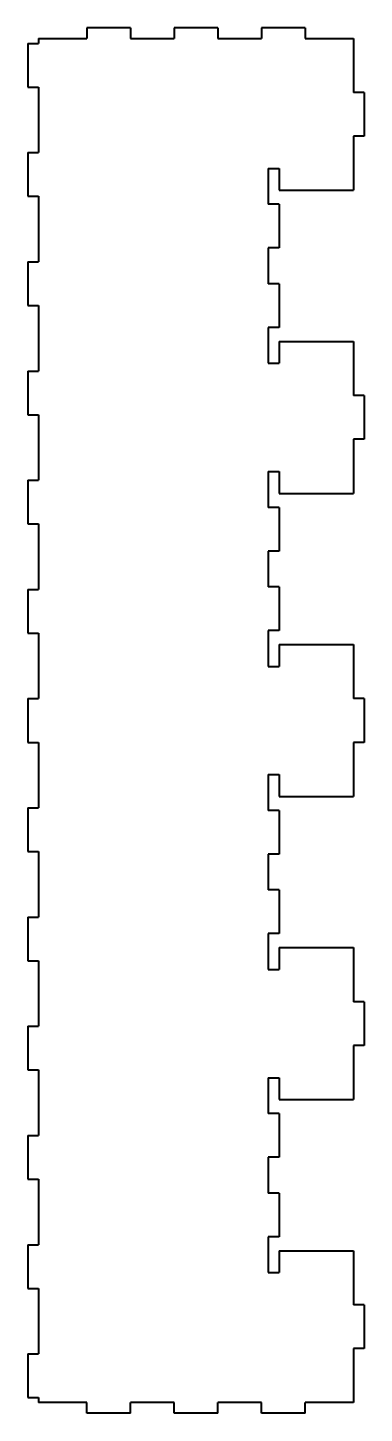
# Model space of a CAD drawing. Header units: inches. Extents: x -2.9 to 0.9, y -2.7 to 13.1.
import ezdxf

# ---------------------------------------------------------------- set-up
doc = ezdxf.new("R2010")
doc.units = ezdxf.units.IN
doc.header["$MEASUREMENT"] = 0
doc.layers.add('Visible', color=7, linetype='Continuous', lineweight=40)

msp = doc.modelspace()

# ---------------------------------------------------------------- linework, layer by layer
at = {"layer": 'Visible'}
for p, q in [((-2.8, 13.01), (-2.25, 13.01)), ((-2.8, 13.01), (-2.8, 12.955)), ((-1.75, 13.135), (-2.25, 13.135)), ((-2.25, 13.135), (-2.25, 13.01)), ((-1.75, 13.135), (-1.75, 13.01)), ((-1.75, 13.01), (-1.25, 13.01)), ((-0.75, 13.135), (-1.25, 13.135)), ((-1.25, 13.135), (-1.25, 13.01)), ((-0.75, 13.135), (-0.75, 13.01)), ((-0.75, 13.01), (-0.25, 13.01)), ((0.25, 13.135), (-0.25, 13.135)), ((-0.25, 13.135), (-0.25, 13.01)), ((0.25, 13.135), (0.25, 13.01)), ((0.25, 13.01), (0.8, 13.01)), ((0.8, 13.01), (0.8, 12.3925)), ((-2.925, 12.955), (-2.8, 12.955)), ((-2.925, 12.955), (-2.925, 12.455)), ((-2.925, 12.455), (-2.8, 12.455)), ((-2.8, 12.455), (-2.8, 11.705)), ((0.925, 12.3925), (0.8, 12.3925)), ((0.925, 12.3925), (0.925, 11.8925)), ((0.8, 11.8925), (0.8, 11.275)), ((0.925, 11.8925), (0.8, 11.8925)), ((-2.925, 11.705), (-2.8, 11.705)), ((-2.925, 11.705), (-2.925, 11.205)), ((-0.175, 11.525), (-0.175, 11.115)), ((-0.175, 11.525), (-0.05, 11.525)), ((-0.05, 11.525), (-0.05, 11.275)), ((-0.05, 11.275), (0.8, 11.275)), ((-2.925, 11.205), (-2.8, 11.205)), ((-2.8, 11.205), (-2.8, 10.455)), ((-0.05, 11.115), (-0.175, 11.115)), ((-0.05, 11.115), (-0.05, 10.615)), ((-0.175, 10.615), (-0.175, 10.205)), ((-0.05, 10.615), (-0.175, 10.615)), ((-2.925, 10.455), (-2.8, 10.455)), ((-2.925, 10.455), (-2.925, 9.955)), ((-0.05, 10.205), (-0.175, 10.205)), ((-0.05, 10.205), (-0.05, 9.705)), ((-2.925, 9.955), (-2.8, 9.955)), ((-2.8, 9.955), (-2.8, 9.205)), ((-0.175, 9.705), (-0.175, 9.295)), ((-0.05, 9.705), (-0.175, 9.705)), ((-0.05, 9.545), (0.8, 9.545)), ((-0.05, 9.545), (-0.05, 9.295)), ((0.8, 9.545), (0.8, 8.925)), ((-2.925, 9.205), (-2.8, 9.205)), ((-2.925, 9.205), (-2.925, 8.705)), ((-0.175, 9.295), (-0.05, 9.295)), ((0.925, 8.925), (0.8, 8.925)), ((0.925, 8.925), (0.925, 8.425)), ((-2.925, 8.705), (-2.8, 8.705)), ((-2.8, 8.705), (-2.8, 7.955)), ((0.8, 8.425), (0.8, 7.805)), ((0.925, 8.425), (0.8, 8.425)), ((-2.925, 7.955), (-2.8, 7.955)), ((-2.925, 7.955), (-2.925, 7.455)), ((-0.175, 8.055), (-0.175, 7.645)), ((-0.175, 8.055), (-0.05, 8.055)), ((-0.05, 8.055), (-0.05, 7.805)), ((-0.05, 7.805), (0.8, 7.805)), ((-0.05, 7.645), (-0.175, 7.645)), ((-0.05, 7.645), (-0.05, 7.145)), ((-2.925, 7.455), (-2.8, 7.455)), ((-2.8, 7.455), (-2.8, 6.705)), ((-0.175, 7.145), (-0.175, 6.735)), ((-0.05, 7.145), (-0.175, 7.145)), ((-2.925, 6.705), (-2.8, 6.705)), ((-2.925, 6.705), (-2.925, 6.205)), ((-0.05, 6.735), (-0.175, 6.735)), ((-0.05, 6.735), (-0.05, 6.235)), ((-2.925, 6.205), (-2.8, 6.205)), ((-2.8, 6.205), (-2.8, 5.455)), ((-0.175, 6.235), (-0.175, 5.825)), ((-0.05, 6.235), (-0.175, 6.235)), ((-0.05, 6.075), (0.8, 6.075)), ((-0.05, 6.075), (-0.05, 5.825)), ((0.8, 6.075), (0.8, 5.455)), ((-0.175, 5.825), (-0.05, 5.825)), ((-2.925, 5.455), (-2.8, 5.455)), ((-2.925, 5.455), (-2.925, 4.955)), ((0.925, 5.455), (0.8, 5.455)), ((0.925, 5.455), (0.925, 4.955)), ((-2.925, 4.955), (-2.8, 4.955)), ((-2.8, 4.955), (-2.8, 4.205)), ((0.8, 4.955), (0.8, 4.335)), ((0.925, 4.955), (0.8, 4.955)), ((-0.175, 4.585), (-0.175, 4.175)), ((-0.175, 4.585), (-0.05, 4.585)), ((-0.05, 4.585), (-0.05, 4.335)), ((-0.05, 4.335), (0.8, 4.335)), ((-2.925, 4.205), (-2.8, 4.205)), ((-2.925, 4.205), (-2.925, 3.705)), ((-0.05, 4.175), (-0.175, 4.175)), ((-0.05, 4.175), (-0.05, 3.675)), ((-2.925, 3.705), (-2.8, 3.705)), ((-2.8, 3.705), (-2.8, 2.955)), ((-0.175, 3.675), (-0.175, 3.265)), ((-0.05, 3.675), (-0.175, 3.675)), ((-0.05, 3.265), (-0.175, 3.265)), ((-0.05, 3.265), (-0.05, 2.765)), ((-2.925, 2.955), (-2.8, 2.955)), ((-2.925, 2.955), (-2.925, 2.455)), ((-0.175, 2.765), (-0.175, 2.355)), ((-0.05, 2.765), (-0.175, 2.765)), ((-0.05, 2.605), (0.8, 2.605)), ((-0.05, 2.605), (-0.05, 2.355)), ((0.8, 2.605), (0.8, 1.985)), ((-2.925, 2.455), (-2.8, 2.455)), ((-2.8, 2.455), (-2.8, 1.705)), ((-0.175, 2.355), (-0.05, 2.355)), ((0.925, 1.985), (0.8, 1.985)), ((0.925, 1.985), (0.925, 1.485)), ((-2.925, 1.705), (-2.8, 1.705)), ((-2.925, 1.705), (-2.925, 1.205)), ((0.8, 1.485), (0.8, 0.865)), ((0.925, 1.485), (0.8, 1.485)), ((-2.925, 1.205), (-2.8, 1.205)), ((-2.8, 1.205), (-2.8, 0.455)), ((-0.175, 1.115), (-0.175, 0.705)), ((-0.175, 1.115), (-0.05, 1.115)), ((-0.05, 1.115), (-0.05, 0.865)), ((-0.05, 0.865), (0.8, 0.865)), ((-0.05, 0.705), (-0.175, 0.705)), ((-0.05, 0.705), (-0.05, 0.205)), ((-2.925, 0.455), (-2.8, 0.455)), ((-2.925, 0.455), (-2.925, -0.045)), ((-0.175, 0.205), (-0.175, -0.205)), ((-0.05, 0.205), (-0.175, 0.205)), ((-2.925, -0.045), (-2.8, -0.045)), ((-2.8, -0.045), (-2.8, -0.795)), ((-0.05, -0.205), (-0.175, -0.205)), ((-0.05, -0.205), (-0.05, -0.705)), ((-0.175, -0.705), (-0.175, -1.115)), ((-0.05, -0.705), (-0.175, -0.705)), ((-2.925, -0.795), (-2.8, -0.795)), ((-2.925, -0.795), (-2.925, -1.295)), ((-0.05, -0.865), (0.8, -0.865)), ((-0.05, -0.865), (-0.05, -1.115)), ((0.8, -0.865), (0.8, -1.4825)), ((-0.175, -1.115), (-0.05, -1.115)), ((-2.925, -1.295), (-2.8, -1.295)), ((-2.8, -1.295), (-2.8, -2.045)), ((0.925, -1.4825), (0.8, -1.4825)), ((0.925, -1.4825), (0.925, -1.9825)), ((-2.925, -2.045), (-2.8, -2.045)), ((-2.925, -2.045), (-2.925, -2.545)), ((0.8, -1.9825), (0.8, -2.6)), ((0.925, -1.9825), (0.8, -1.9825)), ((-2.925, -2.545), (-2.8, -2.545)), ((-2.8, -2.545), (-2.8, -2.6)), ((-2.25, -2.6), (-2.8, -2.6)), ((-2.25, -2.725), (-2.25, -2.6)), ((-1.75, -2.725), (-1.75, -2.6)), ((-1.25, -2.6), (-1.75, -2.6)), ((-1.25, -2.725), (-1.25, -2.6)), ((-0.75, -2.725), (-0.75, -2.6)), ((-0.25, -2.6), (-0.75, -2.6)), ((-0.25, -2.725), (-0.25, -2.6)), ((0.25, -2.725), (0.25, -2.6)), ((0.8, -2.6), (0.25, -2.6)), ((-1.75, -2.725), (-2.25, -2.725)), ((-0.75, -2.725), (-1.25, -2.725)), ((0.25, -2.725), (-0.25, -2.725))]:
    msp.add_line(p, q, dxfattribs=at)

doc.saveas('drawing.dxf')
